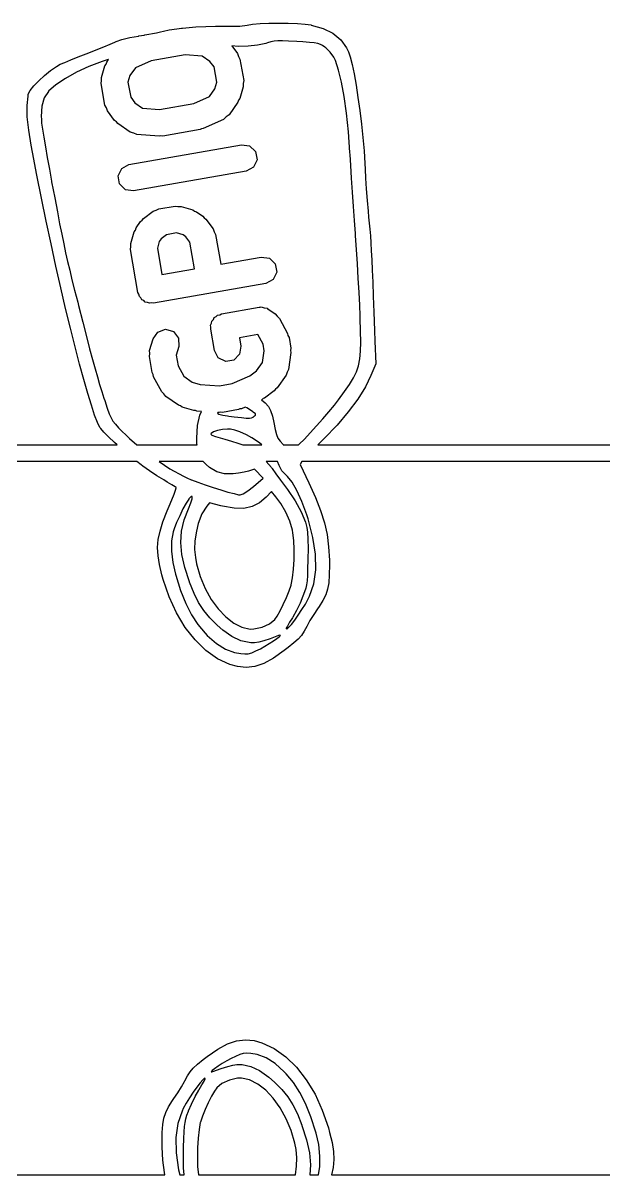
# Model space of a CAD drawing. Extents: x 106.7 to 191.3, y -141.1 to -57.8.
# Drawn here: x 151.3 to 155.43, y -65.95 to -57.75 of the extents above; entities that cross this region are included whole.
import ezdxf

# ---------------------------------------------------------------- set-up
doc = ezdxf.new("R2010")
doc.units = 0
doc.layers.add('BLACK', color=7, linetype='CONTINUOUS')

msp = doc.modelspace()

# ---------------------------------------------------------------- linework, layer by layer
at = {"layer": 'BLACK', "linetype": 'CONTINUOUS'}
for p, q in [((152.984, -57.7538), (153.047, -57.7511)), ((153.047, -57.7511), (153.115, -57.7501)), ((153.115, -57.7501), (153.143, -57.7504)), ((153.143, -57.7504), (153.184, -57.7509)), ((153.184, -57.7509), (153.249, -57.7535)), ((152.159, -57.8358), (152.162, -57.8337)), ((152.162, -57.8337), (152.247, -57.8188)), ((152.247, -57.8188), (152.274, -57.813)), ((152.274, -57.813), (152.295, -57.8076)), ((152.295, -57.8076), (152.336, -57.7991)), ((152.336, -57.7991), (152.391, -57.7911)), ((152.391, -57.7911), (152.425, -57.7874)), ((152.425, -57.7874), (152.429, -57.7867)), ((152.429, -57.7867), (152.43, -57.7869)), ((152.43, -57.7869), (152.456, -57.784)), ((152.456, -57.784), (152.527, -57.7781)), ((152.527, -57.7781), (152.598, -57.7738)), ((152.598, -57.7738), (152.666, -57.7714)), ((152.666, -57.7714), (152.725, -57.7712)), ((152.725, -57.7712), (152.76, -57.7727)), ((152.76, -57.7727), (152.839, -57.7726)), ((152.839, -57.7726), (152.892, -57.7644)), ((152.892, -57.7644), (152.93, -57.7582)), ((152.93, -57.7582), (152.984, -57.7538)), ((153.249, -57.7535), (153.305, -57.7578)), ((153.305, -57.7578), (153.347, -57.7639)), ((153.347, -57.7639), (153.348, -57.7641)), ((153.348, -57.7641), (153.433, -57.7887)), ((153.433, -57.7887), (153.503, -57.8234)), ((153.503, -57.8234), (153.558, -57.8694)), ((151.87, -57.9198), (151.916, -57.9012)), ((151.916, -57.9012), (151.95, -57.8867)), ((151.95, -57.8867), (151.959, -57.8827)), ((151.959, -57.8827), (152, -57.8678)), ((152, -57.8678), (152.055, -57.8539)), ((152.055, -57.8539), (152.117, -57.8425)), ((152.117, -57.8425), (152.12, -57.8421)), ((152.12, -57.8421), (152.159, -57.8358)), ((152.828, -57.9164), (152.783, -57.9131)), ((152.783, -57.9131), (152.823, -57.9673)), ((152.899, -57.9153), (152.828, -57.9164)), ((152.966, -57.908), (152.899, -57.9153)), ((153.024, -57.8947), (152.966, -57.908)), ((153.037, -57.8908), (153.024, -57.8947)), ((153.061, -57.884), (153.037, -57.8908)), ((153.084, -57.8797), (153.061, -57.884)), ((153.11, -57.8777), (153.084, -57.8797)), ((153.143, -57.8776), (153.11, -57.8777)), ((153.187, -57.8794), (153.143, -57.8776)), ((153.246, -57.8827), (153.187, -57.8794)), ((153.288, -57.8851), (153.246, -57.8827)), ((153.336, -57.8884), (153.288, -57.8851)), ((153.37, -57.8919), (153.336, -57.8884)), ((153.395, -57.8962), (153.37, -57.8919)), ((153.413, -57.902), (153.395, -57.8962)), ((153.428, -57.91), (153.413, -57.902)), ((153.445, -57.921), (153.428, -57.91)), ((153.558, -57.8694), (153.6, -57.9275)), ((151.636, -58.0114), (151.689, -57.9901)), ((151.689, -57.9901), (151.744, -57.9685)), ((151.744, -57.9685), (151.763, -57.9613)), ((151.763, -57.9613), (151.817, -57.9405)), ((151.817, -57.9405), (151.87, -57.9198)), ((152.451, -57.9763), (152.207, -58.0193)), ((152.572, -57.9849), (152.451, -57.9763)), ((152.627, -58.0237), (152.572, -57.9849)), ((152.823, -57.9673), (152.83, -57.9881)), ((152.83, -57.9881), (152.84, -58.0075)), ((153.452, -57.9266), (153.445, -57.921)), ((153.484, -57.9585), (153.452, -57.9266)), ((153.509, -57.9942), (153.484, -57.9585)), ((153.52, -58.0177), (153.509, -57.9942)), ((153.6, -57.9275), (153.613, -57.9549)), ((153.613, -57.9549), (153.626, -57.9916)), ((153.626, -57.9916), (153.64, -58.0451)), ((151.491, -58.088), (151.533, -58.0591)), ((151.533, -58.0591), (151.56, -58.0441)), ((151.56, -58.0441), (151.592, -58.0301)), ((151.592, -58.0301), (151.636, -58.0114)), ((151.765, -58.0591), (151.677, -58.0998)), ((151.858, -58.024), (151.765, -58.0591)), ((151.854, -58.138), (151.879, -58.0551)), ((151.901, -58.0108), (151.858, -58.024)), ((151.879, -58.0551), (151.888, -58.0424)), ((151.888, -58.0424), (151.892, -58.0276)), ((151.892, -58.0276), (151.905, -58.0098)), ((151.905, -58.0098), (151.901, -58.0108)), ((152.096, -58.0688), (152.057, -58.1242)), ((152.207, -58.0193), (152.096, -58.0688)), ((152.656, -58.0627), (152.627, -58.0237)), ((152.675, -58.1709), (152.656, -58.0627)), ((152.84, -58.0075), (152.867, -58.16)), ((153.543, -58.0853), (153.52, -58.0177)), ((153.64, -58.0451), (153.654, -58.1127)), ((151.372, -58.1981), (151.407, -58.1608)), ((151.407, -58.1608), (151.448, -58.123)), ((151.448, -58.123), (151.491, -58.088)), ((151.597, -58.144), (151.529, -58.1899)), ((151.677, -58.0998), (151.597, -58.144)), ((151.852, -58.1817), (151.855, -58.16)), ((151.855, -58.16), (151.854, -58.138)), ((152.057, -58.1242), (152.043, -58.1708)), ((152.867, -58.16), (152.864, -58.1817)), ((153.564, -58.1708), (153.543, -58.0853)), ((153.654, -58.1127), (153.668, -58.1916)), ((151.333, -58.2578), (151.346, -58.2316)), ((151.346, -58.2316), (151.372, -58.1981)), ((151.476, -58.2368), (151.446, -58.2824)), ((151.477, -58.2354), (151.476, -58.2368)), ((151.529, -58.1899), (151.477, -58.2354)), ((151.879, -58.3342), (151.852, -58.1817)), ((152.043, -58.1708), (152.063, -58.279)), ((152.623, -58.2729), (152.662, -58.2175)), ((152.662, -58.2175), (152.675, -58.1709)), ((152.864, -58.2037), (152.84, -58.2866)), ((152.864, -58.1817), (152.864, -58.2037)), ((153.583, -58.2734), (153.564, -58.1708)), ((153.668, -58.1916), (153.681, -58.2792)), ((151.324, -58.3368), (151.331, -58.2717)), ((151.331, -58.2717), (151.333, -58.2578)), ((151.446, -58.2824), (151.429, -58.3423)), ((152.063, -58.279), (152.091, -58.318)), ((152.091, -58.318), (152.147, -58.3568)), ((152.268, -58.3653), (152.512, -58.3224)), ((152.512, -58.3224), (152.623, -58.2729)), ((152.826, -58.3141), (152.764, -58.4038)), ((152.831, -58.2993), (152.826, -58.3141)), ((152.84, -58.2866), (152.831, -58.2993)), ((153.6, -58.3919), (153.583, -58.2734)), ((153.681, -58.2792), (153.694, -58.3726)), ((151.326, -58.4177), (151.324, -58.3368)), ((151.429, -58.3423), (151.425, -58.4167)), ((151.889, -58.3536), (151.879, -58.3342)), ((151.896, -58.3744), (151.889, -58.3536)), ((151.948, -58.4439), (151.896, -58.3744)), ((152.147, -58.3568), (152.268, -58.3653)), ((152.764, -58.4038), (152.743, -58.4191)), ((153.613, -58.5255), (153.6, -58.3919)), ((153.694, -58.3726), (153.706, -58.4692)), ((151.336, -58.5129), (151.326, -58.4177)), ((151.425, -58.4167), (151.426, -58.4355)), ((151.426, -58.4355), (151.428, -58.4622)), ((151.428, -58.4622), (151.435, -58.5054)), ((151.96, -58.4529), (151.948, -58.4439)), ((151.97, -58.4652), (151.96, -58.4529)), ((152.059, -58.528), (151.97, -58.4652)), ((152.724, -58.4361), (152.579, -58.5011)), ((152.743, -58.4191), (152.724, -58.4361)), ((153.706, -58.4692), (153.716, -58.5662)), ((151.353, -58.6207), (151.336, -58.5129)), ((151.435, -58.5054), (151.444, -58.5625)), ((151.444, -58.5625), (151.455, -58.6308)), ((152.084, -58.5354), (152.059, -58.528)), ((152.107, -58.545), (152.084, -58.5354)), ((152.266, -58.5562), (152.107, -58.545)), ((152.278, -58.5533), (152.266, -58.5562)), ((152.29, -58.555), (152.278, -58.5533)), ((152.556, -58.5079), (152.29, -58.555)), ((152.567, -58.5024), (152.556, -58.5079)), ((152.579, -58.5011), (152.567, -58.5024)), ((153.624, -58.673), (153.613, -58.5255)), ((153.716, -58.5662), (153.724, -58.661)), ((151.362, -58.6701), (151.353, -58.6207)), ((151.455, -58.6308), (151.468, -58.7076)), ((152.05, -58.7575), (152.851, -58.6163)), ((152.851, -58.6163), (152.909, -58.6245)), ((152.909, -58.6245), (152.951, -58.6654)), ((151.394, -58.8335), (151.362, -58.6701)), ((151.468, -58.7076), (151.483, -58.7902)), ((152.962, -58.7234), (152.936, -58.7763)), ((152.951, -58.6654), (152.962, -58.7234)), ((153.625, -58.6868), (153.624, -58.673)), ((153.63, -58.764), (153.625, -58.6868)), ((153.724, -58.661), (153.73, -58.7508)), ((151.483, -58.7902), (151.499, -58.876)), ((151.972, -58.838), (151.998, -58.7851)), ((151.998, -58.7851), (152.05, -58.7575)), ((152.884, -58.8039), (152.083, -58.9451)), ((152.936, -58.7763), (152.884, -58.8039)), ((153.635, -58.8546), (153.63, -58.764)), ((153.73, -58.7508), (153.732, -58.7903)), ((153.732, -58.7903), (153.735, -58.855)), ((151.426, -58.9977), (151.394, -58.8335)), ((151.499, -58.876), (151.499, -58.88)), ((151.499, -58.88), (151.521, -58.9951)), ((151.983, -58.896), (151.972, -58.838)), ((152.025, -58.9369), (151.983, -58.896)), ((153.642, -58.9535), (153.635, -58.8546)), ((153.735, -58.855), (153.74, -58.9317)), ((152.083, -58.9451), (152.025, -58.9369)), ((153.649, -59.0556), (153.642, -58.9535)), ((153.74, -58.9317), (153.746, -59.0128)), ((151.46, -59.1613), (151.426, -58.9977)), ((151.521, -58.9951), (151.54, -59.094)), ((152.263, -59.0736), (152.378, -59.0535)), ((152.378, -59.0535), (152.399, -59.0565)), ((152.399, -59.0565), (152.421, -59.056)), ((152.421, -59.056), (152.504, -59.0807)), ((153.656, -59.156), (153.649, -59.0556)), ((153.746, -59.0128), (153.753, -59.091)), ((151.54, -59.094), (151.556, -59.1795)), ((152.144, -59.1551), (152.153, -59.1425)), ((152.153, -59.1425), (152.223, -59.0909)), ((152.223, -59.0909), (152.244, -59.0839)), ((152.244, -59.0839), (152.263, -59.0736)), ((152.504, -59.0807), (152.517, -59.0894)), ((152.517, -59.0894), (152.532, -59.0939)), ((152.532, -59.0939), (152.576, -59.1253)), ((152.576, -59.1253), (152.586, -59.1377)), ((152.586, -59.1377), (152.598, -59.1466)), ((152.598, -59.1466), (152.65, -59.2161)), ((153.753, -59.091), (153.757, -59.1322)), ((153.757, -59.1322), (153.761, -59.1751)), ((151.495, -59.3229), (151.46, -59.1613)), ((151.556, -59.1795), (151.571, -59.2547)), ((152.087, -59.2367), (152.096, -59.224)), ((152.096, -59.224), (152.101, -59.2092)), ((152.101, -59.2092), (152.132, -59.1644)), ((152.132, -59.1644), (152.144, -59.1551)), ((152.65, -59.2161), (152.657, -59.2369)), ((153.663, -59.2494), (153.656, -59.156)), ((153.761, -59.1751), (153.765, -59.2187)), ((153.765, -59.2187), (153.769, -59.2648)), ((151.571, -59.2547), (151.585, -59.3225)), ((152.063, -59.3196), (152.087, -59.2367)), ((152.266, -59.3058), (152.252, -59.3524)), ((152.279, -59.2863), (152.266, -59.3058)), ((152.318, -59.2573), (152.279, -59.2863)), ((152.388, -59.245), (152.318, -59.2573)), ((152.435, -59.2588), (152.388, -59.245)), ((152.455, -59.2725), (152.435, -59.2588)), ((152.483, -59.3115), (152.455, -59.2725)), ((152.657, -59.2369), (152.667, -59.2563)), ((152.667, -59.2563), (152.704, -59.4675)), ((153.664, -59.2658), (153.663, -59.2494)), ((153.67, -59.3617), (153.664, -59.2658)), ((153.769, -59.2648), (153.772, -59.3153)), ((151.529, -59.4814), (151.495, -59.3229)), ((151.585, -59.3225), (151.599, -59.3858)), ((151.599, -59.3858), (151.613, -59.4476)), ((152.06, -59.3633), (152.063, -59.3416)), ((152.114, -59.6683), (152.06, -59.3633)), ((152.063, -59.3416), (152.063, -59.3196)), ((152.252, -59.3524), (152.285, -59.5414)), ((152.517, -59.5005), (152.483, -59.3115)), ((153.677, -59.4641), (153.67, -59.3617)), ((153.772, -59.3153), (153.775, -59.3718)), ((153.775, -59.3718), (153.779, -59.4362)), ((151.613, -59.4476), (151.628, -59.5108)), ((152.704, -59.4675), (152.992, -59.4168)), ((152.992, -59.4168), (153.05, -59.425)), ((153.05, -59.425), (153.092, -59.4659)), ((153.092, -59.4659), (153.103, -59.5238)), ((153.683, -59.568), (153.677, -59.4641)), ((153.779, -59.4362), (153.782, -59.5103)), ((151.564, -59.6352), (151.529, -59.4814)), ((151.628, -59.5108), (151.644, -59.5784)), ((152.285, -59.5414), (152.517, -59.5005)), ((153.103, -59.5238), (153.077, -59.5768)), ((153.782, -59.5103), (153.786, -59.5958)), ((151.599, -59.7832), (151.564, -59.6352)), ((151.644, -59.5784), (151.663, -59.6533)), ((153.025, -59.6044), (152.224, -59.7455)), ((153.077, -59.5768), (153.025, -59.6044)), ((153.689, -59.668), (153.683, -59.568)), ((153.786, -59.5958), (153.79, -59.6945)), ((151.663, -59.6533), (151.685, -59.7385)), ((152.121, -59.6816), (152.114, -59.6683)), ((152.124, -59.6964), (152.121, -59.6816)), ((152.135, -59.7069), (152.124, -59.6964)), ((152.142, -59.7202), (152.135, -59.7069)), ((152.155, -59.7269), (152.142, -59.7202)), ((153.693, -59.7589), (153.689, -59.668)), ((153.79, -59.6945), (153.794, -59.8082)), ((151.633, -59.9239), (151.599, -59.7832)), ((151.685, -59.7385), (151.69, -59.7606)), ((151.69, -59.7606), (151.721, -59.8797)), ((152.166, -59.7373), (152.155, -59.7269)), ((152.181, -59.7394), (152.166, -59.7373)), ((152.195, -59.7461), (152.181, -59.7394)), ((152.209, -59.7434), (152.195, -59.7461)), ((152.224, -59.7455), (152.209, -59.7434)), ((152.709, -59.8203), (152.976, -59.7733)), ((152.976, -59.7733), (152.984, -59.7743)), ((152.984, -59.7743), (152.991, -59.7718)), ((152.991, -59.7718), (153.012, -59.7784)), ((153.012, -59.7784), (153.034, -59.7815)), ((153.034, -59.7815), (153.04, -59.7868)), ((153.04, -59.7868), (153.047, -59.7891)), ((153.047, -59.7891), (153.092, -59.8205)), ((153.697, -59.8356), (153.693, -59.7589)), ((151.721, -59.8797), (151.747, -59.9821)), ((152.638, -59.8873), (152.64, -59.8724)), ((152.64, -59.8724), (152.651, -59.8615)), ((152.651, -59.8615), (152.657, -59.848)), ((152.657, -59.848), (152.671, -59.8409)), ((152.671, -59.8409), (152.681, -59.83)), ((152.681, -59.83), (152.696, -59.8274)), ((152.696, -59.8274), (152.709, -59.8203)), ((153.092, -59.8205), (153.105, -59.838)), ((153.105, -59.838), (153.121, -59.8531)), ((153.121, -59.8531), (153.179, -59.9608)), ((153.697, -59.8519), (153.697, -59.8356)), ((153.7, -59.9455), (153.697, -59.8519)), ((153.794, -59.8082), (153.799, -59.9387)), ((151.666, -60.0561), (151.633, -59.9239)), ((152.222, -59.999), (152.255, -59.9505)), ((152.255, -59.9505), (152.311, -59.931)), ((152.311, -59.931), (152.367, -59.9477)), ((152.367, -59.9477), (152.403, -59.9945)), ((152.631, -59.9009), (152.638, -59.8873)), ((152.634, -59.9157), (152.631, -59.9009)), ((152.632, -59.9307), (152.634, -59.9157)), ((152.659, -60.0831), (152.632, -59.9307)), ((153.179, -59.9608), (153.182, -59.9759)), ((153.702, -60.0231), (153.7, -59.9455)), ((153.799, -59.9387), (153.801, -60.0163)), ((151.747, -59.9821), (151.77, -60.0701)), ((152.197, -60.082), (152.222, -59.999)), ((152.403, -59.9945), (152.405, -60.0533)), ((152.967, -59.9683), (152.836, -59.9914)), ((152.836, -59.9914), (152.846, -60.0501)), ((153.005, -60.0379), (152.967, -59.9683)), ((153.013, -60.0837), (153.005, -60.0379)), ((153.182, -59.9759), (153.19, -59.9896)), ((153.19, -59.9896), (153.203, -60.0658)), ((153.7, -60.0878), (153.702, -60.0231)), ((153.801, -60.0163), (153.807, -60.1775)), ((151.697, -60.1783), (151.666, -60.0561)), ((151.77, -60.0701), (151.791, -60.1459)), ((152.195, -60.1257), (152.198, -60.1039)), ((152.215, -60.24), (152.195, -60.1257)), ((152.198, -60.1039), (152.197, -60.082)), ((152.405, -60.0533), (152.386, -60.1147)), ((152.386, -60.1147), (152.4, -60.1917)), ((152.686, -60.1351), (152.659, -60.0831)), ((152.838, -60.1084), (152.797, -60.1507)), ((152.846, -60.0501), (152.838, -60.1084)), ((153, -60.1672), (153.013, -60.0837)), ((153.203, -60.0963), (153.185, -60.2174)), ((153.203, -60.0658), (153.201, -60.0811)), ((153.201, -60.0811), (153.203, -60.0963)), ((153.694, -60.1425), (153.7, -60.0878)), ((151.728, -60.2894), (151.697, -60.1783)), ((151.791, -60.1459), (151.809, -60.2119)), ((151.809, -60.2119), (151.825, -60.2703)), ((152.4, -60.1917), (152.44, -60.266)), ((152.739, -60.1609), (152.686, -60.1351)), ((152.797, -60.1507), (152.739, -60.1609)), ((152.959, -60.2258), (153, -60.1672)), ((153.67, -60.2345), (153.685, -60.1904)), ((153.685, -60.1904), (153.694, -60.1425)), ((153.807, -60.1775), (153.773, -60.2605)), ((151.756, -60.3879), (151.728, -60.2894)), ((151.825, -60.2703), (151.841, -60.3233)), ((152.222, -60.2537), (152.215, -60.24)), ((152.225, -60.2688), (152.222, -60.2537)), ((152.283, -60.3765), (152.225, -60.2688)), ((152.44, -60.266), (152.499, -60.307)), ((152.785, -60.3179), (152.911, -60.2619)), ((152.911, -60.2619), (152.959, -60.2258)), ((153.169, -60.258), (153.106, -60.3477)), ((153.176, -60.237), (153.169, -60.258)), ((153.185, -60.2174), (153.176, -60.237)), ((153.621, -60.3233), (153.649, -60.2777)), ((153.649, -60.2777), (153.67, -60.2345)), ((153.773, -60.2605), (153.734, -60.3407)), ((151.841, -60.3233), (151.856, -60.3733)), ((151.856, -60.3733), (151.871, -60.4225)), ((152.299, -60.3916), (152.283, -60.3765)), ((152.499, -60.307), (152.557, -60.3243)), ((152.557, -60.3243), (152.694, -60.334)), ((152.694, -60.334), (152.785, -60.3179)), ((153.085, -60.3696), (153.016, -60.4211)), ((153.094, -60.357), (153.085, -60.3696)), ((153.106, -60.3477), (153.094, -60.357)), ((153.542, -60.4332), (153.586, -60.3741)), ((153.586, -60.3741), (153.621, -60.3233)), ((153.734, -60.3407), (153.68, -60.428)), ((151.782, -60.4725), (151.756, -60.3879)), ((151.871, -60.4225), (151.877, -60.4389)), ((151.877, -60.4389), (151.895, -60.4927)), ((152.312, -60.4091), (152.299, -60.3916)), ((152.402, -60.4719), (152.312, -60.4091)), ((152.998, -60.4316), (152.994, -60.4331)), ((152.994, -60.4331), (153.021, -60.4552)), ((153.006, -60.4245), (152.998, -60.4316)), ((153.016, -60.4211), (153.006, -60.4245)), ((153.021, -60.4552), (153.043, -60.4808)), ((153.513, -60.4711), (153.542, -60.4332)), ((153.68, -60.428), (153.612, -60.5198)), ((151.805, -60.5418), (151.782, -60.4725)), ((151.826, -60.5946), (151.805, -60.5418)), ((151.895, -60.4927), (151.909, -60.5322)), ((151.909, -60.5322), (151.922, -60.5616)), ((152.417, -60.4764), (152.402, -60.4719)), ((152.429, -60.4852), (152.417, -60.4764)), ((152.512, -60.5099), (152.429, -60.4852)), ((152.523, -60.5096), (152.512, -60.5099)), ((152.533, -60.5136), (152.523, -60.5096)), ((152.567, -60.516), (152.533, -60.5136)), ((152.555, -60.5431), (152.567, -60.516)), ((152.682, -60.5241), (152.681, -60.5287)), ((152.681, -60.5287), (152.691, -60.5348)), ((152.692, -60.5248), (152.682, -60.5241)), ((152.691, -60.5348), (152.718, -60.5418)), ((152.704, -60.522), (152.692, -60.5248)), ((152.715, -60.5236), (152.704, -60.522)), ((152.83, -60.5034), (152.715, -60.5236)), ((152.718, -60.5418), (152.751, -60.5475)), ((152.84, -60.4979), (152.83, -60.5034)), ((152.852, -60.4966), (152.84, -60.4979)), ((152.877, -60.4854), (152.852, -60.4966)), ((152.889, -60.4909), (152.877, -60.4854)), ((152.929, -60.5175), (152.889, -60.4909)), ((152.935, -60.5212), (152.929, -60.5175)), ((152.95, -60.5334), (152.935, -60.5212)), ((152.95, -60.542), (152.95, -60.5334)), ((153.043, -60.4808), (153.059, -60.5106)), ((153.059, -60.5106), (153.071, -60.5499)), ((153.431, -60.569), (153.474, -60.5186)), ((153.474, -60.5186), (153.513, -60.4711)), ((153.612, -60.5198), (153.532, -60.6141)), ((151.843, -60.6296), (151.826, -60.5946)), ((151.922, -60.5616), (151.936, -60.5851)), ((151.936, -60.5851), (151.953, -60.607)), ((151.953, -60.607), (151.975, -60.6317)), ((152.534, -60.7064), (152.539, -60.617)), ((152.539, -60.617), (152.555, -60.5431)), ((152.751, -60.5475), (152.761, -60.5491)), ((152.761, -60.5491), (152.8, -60.5544)), ((152.8, -60.5544), (152.851, -60.5603)), ((152.851, -60.5603), (152.885, -60.5635)), ((152.885, -60.5635), (152.908, -60.5639)), ((152.908, -60.5639), (152.923, -60.5616)), ((152.923, -60.5616), (152.934, -60.5564)), ((152.934, -60.5564), (152.938, -60.5532)), ((152.938, -60.5532), (152.95, -60.542)), ((153.071, -60.5499), (153.081, -60.5957)), ((153.081, -60.5957), (153.091, -60.6452)), ((153.341, -60.6685), (153.386, -60.6198)), ((153.386, -60.6198), (153.431, -60.569)), ((153.532, -60.6141), (153.441, -60.7083)), ((151.849, -60.6377), (151.843, -60.6296)), ((151.871, -60.6635), (151.849, -60.6377)), ((151.905, -60.6974), (151.871, -60.6635)), ((151.947, -60.7369), (151.905, -60.6974)), ((151.975, -60.6317), (151.976, -60.6328)), ((151.976, -60.6328), (152.054, -60.7098)), ((152.635, -60.6727), (152.632, -60.6787)), ((152.632, -60.6787), (152.641, -60.6847)), ((152.652, -60.6615), (152.635, -60.6727)), ((152.641, -60.6847), (152.665, -60.694)), ((152.681, -60.6515), (152.652, -60.6615)), ((152.665, -60.694), (152.667, -60.6945)), ((152.667, -60.6945), (152.7, -60.7052)), ((152.716, -60.6443), (152.681, -60.6515)), ((152.7, -60.7052), (152.733, -60.7143)), ((152.751, -60.6415), (152.716, -60.6443)), ((152.773, -60.6425), (152.751, -60.6415)), ((152.804, -60.6485), (152.773, -60.6425)), ((152.84, -60.6612), (152.804, -60.6485)), ((152.886, -60.6826), (152.84, -60.6612)), ((152.924, -60.7035), (152.886, -60.6826)), ((152.979, -60.7403), (152.924, -60.7035)), ((153.091, -60.6452), (153.1, -60.6805)), ((153.1, -60.6805), (153.111, -60.7065)), ((153.3, -60.7124), (153.341, -60.6685)), ((150.855, -60.7536), (151.966, -60.7536)), ((151.966, -60.7536), (151.947, -60.7369)), ((152.054, -60.7098), (152.105, -60.7536)), ((152.105, -60.7536), (152.535, -60.7536)), ((152.534, -60.7459), (152.534, -60.7064)), ((152.535, -60.7536), (152.534, -60.7459)), ((152.733, -60.7143), (152.78, -60.7276)), ((152.78, -60.7276), (152.825, -60.7415)), ((152.825, -60.7415), (152.86, -60.7536)), ((152.86, -60.7536), (152.995, -60.7536)), ((152.995, -60.7536), (152.979, -60.7403)), ((153.111, -60.7065), (153.126, -60.7283)), ((153.126, -60.7283), (153.147, -60.7509)), ((153.147, -60.7509), (153.149, -60.7536)), ((153.149, -60.7536), (153.258, -60.7536)), ((153.258, -60.7536), (153.263, -60.7489)), ((153.263, -60.7489), (153.3, -60.7124)), ((153.438, -60.7116), (153.395, -60.7536)), ((153.395, -60.7536), (174.527, -60.7536)), ((153.441, -60.7083), (153.438, -60.7116)), ((152.107, -60.8736), (150.742, -60.8736)), ((152.136, -60.8964), (152.107, -60.8736)), ((152.149, -60.9053), (152.136, -60.8964)), ((152.197, -60.9388), (152.149, -60.9053)), ((152.249, -60.9737), (152.197, -60.9388)), ((152.264, -60.8736), (152.342, -60.9246)), ((152.578, -60.8736), (152.264, -60.8736)), ((152.342, -60.9246), (152.438, -60.9777)), ((152.599, -60.8946), (152.578, -60.8736)), ((152.624, -60.9151), (152.599, -60.8946)), ((152.676, -60.9455), (152.624, -60.9151)), ((152.73, -60.9602), (152.676, -60.9455)), ((152.871, -60.9494), (152.83, -60.9568)), ((152.902, -60.941), (152.871, -60.9494)), ((152.943, -60.9265), (152.902, -60.941)), ((153.005, -60.9909), (152.943, -60.9265)), ((153.028, -60.8736), (153.064, -60.9163)), ((153.107, -60.8736), (153.028, -60.8736)), ((153.064, -60.9163), (153.067, -60.9191)), ((153.067, -60.9191), (153.069, -60.9223)), ((153.069, -60.9223), (153.096, -60.9604)), ((153.12, -60.9011), (153.107, -60.8736)), ((153.12, -60.9019), (153.12, -60.9011)), ((153.138, -60.9396), (153.12, -60.9019)), ((153.171, -60.9735), (153.138, -60.9396)), ((153.282, -60.8736), (153.268, -60.8933)), ((153.268, -60.8933), (153.33, -61.0239)), ((174.467, -60.8736), (153.282, -60.8736)), ((152.298, -61.0038), (152.249, -60.9737)), ((152.323, -61.0192), (152.298, -61.0038)), ((152.355, -61.0383), (152.323, -61.0192)), ((152.438, -60.9777), (152.462, -60.9892)), ((152.462, -60.9892), (152.492, -61.0022)), ((152.492, -61.0022), (152.495, -61.0034)), ((152.495, -61.0034), (152.54, -61.0203)), ((152.54, -61.0203), (152.593, -61.0387)), ((152.793, -60.961), (152.73, -60.9602)), ((152.83, -60.9568), (152.793, -60.961)), ((152.936, -61.0507), (153.005, -60.9909)), ((153.096, -60.9604), (153.13, -61.0064)), ((153.13, -61.0064), (153.164, -61.0525)), ((153.179, -60.9806), (153.171, -60.9735)), ((153.212, -61.021), (153.179, -60.9806)), ((153.246, -61.0802), (153.212, -61.021)), ((153.33, -61.0239), (153.378, -61.1281)), ((152.378, -61.0519), (152.355, -61.0383)), ((152.355, -61.1453), (152.371, -61.1056)), ((152.371, -61.1056), (152.382, -61.0761)), ((152.387, -61.0578), (152.378, -61.0519)), ((152.382, -61.0761), (152.387, -61.0598)), ((152.387, -61.0598), (152.387, -61.0578)), ((152.593, -61.0387), (152.649, -61.0572)), ((152.649, -61.0572), (152.704, -61.0747)), ((152.704, -61.0747), (152.755, -61.0899)), ((152.755, -61.0899), (152.798, -61.1017)), ((152.798, -61.1017), (152.83, -61.1089)), ((152.83, -61.1089), (152.843, -61.1104)), ((152.843, -61.1104), (152.864, -61.1033)), ((152.864, -61.1033), (152.896, -61.0825)), ((152.896, -61.0825), (152.936, -61.0507)), ((153.064, -61.086), (153.026, -61.1272)), ((153.097, -61.1232), (153.064, -61.086)), ((153.164, -61.0525), (153.178, -61.071)), ((153.178, -61.071), (153.234, -61.1516)), ((153.281, -61.1578), (153.246, -61.0802)), ((152.322, -61.2248), (152.336, -61.1919)), ((152.336, -61.1919), (152.355, -61.1453)), ((152.457, -61.1688), (152.434, -61.2103)), ((152.476, -61.1399), (152.457, -61.1688)), ((152.473, -61.2108), (152.49, -61.1678)), ((152.477, -61.1381), (152.476, -61.1399)), ((152.492, -61.1219), (152.477, -61.1381)), ((152.49, -61.1678), (152.499, -61.1379)), ((152.5, -61.1222), (152.492, -61.1219)), ((152.499, -61.1379), (152.5, -61.1222)), ((152.604, -61.1899), (152.569, -61.2447)), ((152.623, -61.1667), (152.604, -61.1899)), ((152.705, -61.1874), (152.623, -61.1667)), ((152.716, -61.1899), (152.705, -61.1874)), ((152.798, -61.2047), (152.716, -61.1899)), ((152.927, -61.1942), (152.867, -61.2063)), ((152.979, -61.1679), (152.927, -61.1942)), ((153.026, -61.1272), (152.979, -61.1679)), ((153.132, -61.1723), (153.097, -61.1232)), ((153.166, -61.2333), (153.132, -61.1723)), ((153.234, -61.1516), (153.277, -61.2308)), ((153.316, -61.2532), (153.281, -61.1578)), ((153.378, -61.1281), (153.415, -61.2215)), ((152.292, -61.3029), (152.322, -61.2248)), ((152.411, -61.2584), (152.389, -61.3073)), ((152.434, -61.2103), (152.411, -61.2584)), ((152.444, -61.2882), (152.473, -61.2108)), ((152.569, -61.2447), (152.543, -61.3132)), ((152.867, -61.2063), (152.798, -61.2047)), ((153.195, -61.2986), (153.166, -61.2333)), ((153.277, -61.2308), (153.307, -61.3051)), ((153.325, -61.2814), (153.316, -61.2532)), ((153.415, -61.2215), (153.442, -61.3084)), ((152.271, -61.3697), (152.292, -61.3029)), ((152.372, -61.3512), (152.364, -61.3742)), ((152.389, -61.3073), (152.372, -61.3512)), ((152.425, -61.3688), (152.444, -61.2882)), ((152.543, -61.3132), (152.53, -61.3676)), ((153.215, -61.3607), (153.195, -61.2986)), ((153.218, -61.3799), (153.215, -61.3607)), ((153.307, -61.3051), (153.317, -61.3424)), ((153.317, -61.3424), (153.321, -61.3762)), ((153.36, -61.4127), (153.325, -61.2814)), ((153.442, -61.3084), (153.461, -61.3934)), ((152.254, -61.4859), (152.259, -61.4293)), ((152.259, -61.4293), (152.271, -61.3697)), ((152.354, -61.4371), (152.353, -61.5116)), ((152.364, -61.3742), (152.354, -61.4371)), ((152.42, -61.4497), (152.425, -61.3688)), ((152.519, -61.4381), (152.517, -61.4987)), ((152.53, -61.3676), (152.519, -61.4381)), ((153.224, -61.4343), (153.218, -61.3799)), ((153.227, -61.4994), (153.224, -61.4343)), ((153.321, -61.3762), (153.324, -61.4268)), ((153.324, -61.4268), (153.325, -61.4915)), ((153.378, -61.5334), (153.36, -61.4127)), ((153.461, -61.3934), (153.472, -61.4809)), ((152.257, -61.5436), (152.254, -61.4859)), ((152.353, -61.5116), (152.363, -61.5925)), ((152.427, -61.5346), (152.42, -61.4497)), ((152.517, -61.4987), (152.523, -61.5574)), ((153.226, -61.5695), (153.227, -61.4994)), ((153.325, -61.4915), (153.324, -61.5675)), ((153.472, -61.4809), (153.477, -61.5756)), ((152.268, -61.6067), (152.257, -61.5436)), ((152.284, -61.6792), (152.268, -61.6067)), ((152.363, -61.5925), (152.381, -61.6747)), ((152.448, -61.6268), (152.427, -61.5346)), ((152.523, -61.5574), (152.531, -61.6019)), ((152.531, -61.6019), (152.557, -61.6925)), ((153.222, -61.6385), (153.226, -61.5695)), ((153.324, -61.5731), (153.322, -61.6368)), ((153.324, -61.5675), (153.324, -61.5731)), ((153.38, -61.6434), (153.378, -61.5334)), ((153.477, -61.5756), (153.477, -61.6087)), ((152.294, -61.7129), (152.284, -61.6792)), ((152.381, -61.6747), (152.383, -61.6819)), ((152.383, -61.6819), (152.418, -61.7916)), ((152.482, -61.7298), (152.448, -61.6268)), ((153.215, -61.7007), (153.222, -61.6385)), ((153.321, -61.6849), (153.318, -61.7215)), ((153.322, -61.6368), (153.321, -61.6849)), ((153.366, -61.7428), (153.38, -61.6434)), ((153.476, -61.6797), (153.473, -61.7359)), ((153.477, -61.6087), (153.476, -61.6797)), ((152.336, -61.8373), (152.294, -61.7129)), ((152.482, -61.7319), (152.482, -61.7298)), ((152.514, -61.8115), (152.482, -61.7319)), ((152.557, -61.6925), (152.593, -61.7774)), ((153.19, -61.7942), (153.204, -61.7528)), ((153.204, -61.7528), (153.205, -61.7503)), ((153.205, -61.7503), (153.215, -61.7007)), ((153.314, -61.7504), (153.309, -61.7757)), ((153.318, -61.7215), (153.314, -61.7504)), ((153.336, -61.8316), (153.366, -61.7428)), ((153.473, -61.7359), (153.465, -61.782)), ((152.388, -61.9515), (152.336, -61.8373)), ((152.418, -61.7916), (152.455, -61.8848)), ((152.546, -61.8768), (152.514, -61.8115)), ((152.593, -61.7774), (152.636, -61.8548)), ((153.149, -61.8912), (153.171, -61.842)), ((153.171, -61.842), (153.19, -61.7942)), ((153.289, -61.8322), (153.268, -61.8814)), ((153.3, -61.8013), (153.289, -61.8313)), ((153.289, -61.8313), (153.289, -61.8322)), ((153.309, -61.7757), (153.3, -61.8013)), ((153.306, -61.8875), (153.326, -61.8509)), ((153.326, -61.8509), (153.336, -61.8316)), ((153.451, -61.8226), (153.431, -61.8625)), ((153.465, -61.782), (153.451, -61.8226)), ((152.455, -61.8848), (152.496, -61.9646)), ((152.582, -61.9329), (152.546, -61.8768)), ((152.625, -61.9848), (152.582, -61.9329)), ((152.636, -61.8548), (152.686, -61.9229)), ((152.686, -61.9229), (152.739, -61.9799)), ((153.127, -61.937), (153.149, -61.8912)), ((153.242, -61.9347), (153.216, -61.9812)), ((153.268, -61.8814), (153.242, -61.9347)), ((153.256, -61.9658), (153.281, -61.9267)), ((153.281, -61.9267), (153.306, -61.8875)), ((153.393, -61.9217), (153.366, -61.9623)), ((153.404, -61.9063), (153.393, -61.9217)), ((153.431, -61.8625), (153.404, -61.9063)), ((152.45, -62.0542), (152.388, -61.9515)), ((152.496, -61.9646), (152.541, -62.0341)), ((152.677, -62.0375), (152.625, -61.9848)), ((152.739, -61.9799), (152.796, -62.0238)), ((153.051, -62.0281), (153.089, -61.998)), ((153.089, -61.998), (153.106, -61.9742)), ((153.106, -61.9742), (153.127, -61.937)), ((153.194, -62.0179), (153.179, -62.0446)), ((153.214, -61.985), (153.194, -62.0179)), ((153.207, -62.0326), (153.23, -62.002)), ((153.216, -61.9812), (153.214, -61.985)), ((153.23, -62.002), (153.256, -61.9658)), ((153.339, -62.0052), (153.318, -62.0421)), ((153.366, -61.9623), (153.339, -62.0052)), ((152.521, -62.1437), (152.45, -62.0542)), ((152.541, -62.0341), (152.593, -62.0963)), ((152.593, -62.0963), (152.608, -62.112)), ((152.719, -62.0737), (152.677, -62.0375)), ((152.783, -62.1195), (152.719, -62.0737)), ((152.796, -62.0238), (152.854, -62.053)), ((152.854, -62.053), (152.912, -62.0655)), ((152.912, -62.0655), (152.94, -62.065)), ((152.94, -62.065), (152.998, -62.0522)), ((152.998, -62.0522), (153.051, -62.0281)), ((153.179, -62.0446), (153.17, -62.0606)), ((153.17, -62.0606), (153.17, -62.063)), ((153.17, -62.063), (153.175, -62.0659)), ((153.175, -62.0659), (153.187, -62.0548)), ((153.187, -62.0548), (153.207, -62.0326)), ((153.297, -62.0821), (153.278, -62.1109)), ((153.316, -62.047), (153.297, -62.0821)), ((153.318, -62.0421), (153.316, -62.047)), ((152.598, -62.2185), (152.521, -62.1437)), ((152.608, -62.112), (152.673, -62.1699)), ((152.673, -62.1699), (152.737, -62.2099)), ((152.846, -62.1486), (152.783, -62.1195)), ((152.907, -62.1623), (152.846, -62.1486)), ((152.918, -62.1632), (152.907, -62.1623)), ((152.945, -62.1631), (152.918, -62.1632)), ((152.974, -62.1589), (152.945, -62.1631)), ((153.01, -62.1497), (152.974, -62.1589)), ((153.056, -62.1345), (153.01, -62.1497)), ((153.017, -62.1889), (153.049, -62.1699)), ((153.049, -62.1699), (153.079, -62.1507)), ((153.116, -62.1125), (153.056, -62.1345)), ((153.079, -62.1507), (153.104, -62.1332)), ((153.104, -62.1332), (153.121, -62.1194)), ((153.122, -62.1105), (153.116, -62.1125)), ((153.121, -62.1194), (153.128, -62.1112)), ((153.128, -62.1112), (153.122, -62.1105)), ((153.225, -62.1651), (153.184, -62.1981)), ((153.255, -62.1373), (153.225, -62.1651)), ((153.278, -62.1109), (153.255, -62.1373)), ((152.681, -62.2772), (152.598, -62.2185)), ((152.737, -62.2099), (152.801, -62.2336)), ((152.801, -62.2336), (152.846, -62.241)), ((152.846, -62.241), (152.876, -62.2428)), ((152.876, -62.2428), (152.899, -62.2412)), ((152.899, -62.2412), (152.924, -62.2345)), ((152.924, -62.2345), (152.954, -62.2213)), ((152.954, -62.2213), (152.986, -62.2057)), ((152.986, -62.2057), (153.017, -62.1889)), ((153.156, -62.2197), (153.08, -62.2731)), ((153.184, -62.1981), (153.156, -62.2197)), ((152.768, -62.3182), (152.681, -62.2772)), ((152.822, -62.3334), (152.768, -62.3182)), ((152.885, -62.3399), (152.822, -62.3334)), ((152.947, -62.3325), (152.885, -62.3399)), ((153.011, -62.3104), (152.947, -62.3325)), ((153.08, -62.2731), (153.011, -62.3104)), ((152.683, -65.0571), (152.752, -65.0198)), ((152.752, -65.0198), (152.816, -64.9977)), ((152.816, -64.9977), (152.879, -64.9903)), ((152.879, -64.9903), (152.941, -64.9968)), ((152.941, -64.9968), (152.995, -65.012)), ((152.995, -65.012), (153.083, -65.053)), ((153.083, -65.053), (153.166, -65.1117)), ((152.538, -65.1651), (152.579, -65.1321)), ((152.579, -65.1321), (152.607, -65.1105)), ((152.607, -65.1105), (152.683, -65.0571)), ((152.777, -65.1245), (152.746, -65.1413)), ((152.809, -65.1089), (152.777, -65.1245)), ((152.84, -65.0957), (152.809, -65.1089)), ((152.864, -65.089), (152.84, -65.0957)), ((152.888, -65.0874), (152.864, -65.089)), ((152.917, -65.0892), (152.888, -65.0874)), ((152.962, -65.0966), (152.917, -65.0892)), ((153.027, -65.1203), (152.962, -65.0966)), ((153.09, -65.1603), (153.027, -65.1203)), ((153.166, -65.1117), (153.243, -65.1865)), ((152.485, -65.2193), (152.508, -65.1929)), ((152.508, -65.1929), (152.538, -65.1651)), ((152.642, -65.2108), (152.635, -65.219)), ((152.641, -65.2197), (152.647, -65.2177)), ((152.659, -65.197), (152.642, -65.2108)), ((152.647, -65.2177), (152.707, -65.1957)), ((152.684, -65.1795), (152.659, -65.197)), ((152.714, -65.1603), (152.684, -65.1795)), ((152.707, -65.1957), (152.753, -65.1805)), ((152.746, -65.1413), (152.714, -65.1603)), ((152.753, -65.1805), (152.789, -65.1713)), ((152.789, -65.1713), (152.818, -65.1671)), ((152.818, -65.1671), (152.845, -65.167)), ((152.845, -65.167), (152.856, -65.1679)), ((152.856, -65.1679), (152.918, -65.1816)), ((152.918, -65.1816), (152.98, -65.2107)), ((152.98, -65.2107), (153.045, -65.2565)), ((153.155, -65.2182), (153.09, -65.1603)), ((153.243, -65.1865), (153.313, -65.276)), ((152.424, -65.325), (152.445, -65.2881)), ((152.445, -65.2881), (152.447, -65.2832)), ((152.447, -65.2832), (152.466, -65.2481)), ((152.466, -65.2481), (152.485, -65.2193)), ((152.557, -65.2976), (152.533, -65.3282)), ((152.576, -65.2754), (152.557, -65.2976)), ((152.569, -65.3123), (152.585, -65.2856)), ((152.589, -65.2643), (152.576, -65.2754)), ((152.585, -65.2856), (152.593, -65.2696)), ((152.593, -65.2672), (152.589, -65.2643)), ((152.593, -65.2696), (152.593, -65.2672)), ((152.635, -65.219), (152.641, -65.2197)), ((152.765, -65.278), (152.712, -65.3021)), ((152.823, -65.2652), (152.765, -65.278)), ((152.851, -65.2647), (152.823, -65.2652)), ((152.909, -65.2772), (152.851, -65.2647)), ((152.967, -65.3064), (152.909, -65.2772)), ((153.045, -65.2565), (153.086, -65.2927)), ((153.086, -65.2927), (153.138, -65.3454)), ((153.17, -65.2339), (153.155, -65.2182)), ((153.222, -65.2961), (153.17, -65.2339)), ((153.267, -65.3656), (153.222, -65.2961)), ((153.313, -65.276), (153.375, -65.3787)), ((152.37, -65.4085), (152.397, -65.3679)), ((152.397, -65.3679), (152.424, -65.325)), ((152.508, -65.3644), (152.482, -65.4035)), ((152.533, -65.3282), (152.508, -65.3644)), ((152.521, -65.3955), (152.547, -65.349)), ((152.547, -65.349), (152.549, -65.3452)), ((152.549, -65.3452), (152.569, -65.3123)), ((152.658, -65.356), (152.637, -65.3932)), ((152.675, -65.3322), (152.658, -65.356)), ((152.712, -65.3021), (152.675, -65.3322)), ((153.024, -65.3503), (152.967, -65.3064)), ((153.078, -65.4073), (153.024, -65.3503)), ((153.138, -65.3454), (153.181, -65.3973)), ((153.308, -65.4454), (153.267, -65.3656)), ((153.375, -65.3787), (153.427, -65.4929)), ((152.332, -65.4677), (152.36, -65.4239)), ((152.36, -65.4239), (152.37, -65.4085)), ((152.458, -65.4427), (152.437, -65.4793)), ((152.482, -65.4035), (152.458, -65.4427)), ((152.474, -65.498), (152.495, -65.4488)), ((152.495, -65.4488), (152.521, -65.3955)), ((152.614, -65.439), (152.592, -65.4882)), ((152.637, -65.3932), (152.614, -65.439)), ((153.127, -65.4754), (153.078, -65.4073)), ((153.181, -65.3973), (153.217, -65.4534)), ((153.217, -65.4534), (153.249, -65.5187)), ((153.345, -65.5386), (153.308, -65.4454)), ((152.298, -65.5482), (152.312, -65.5076)), ((152.312, -65.5076), (152.332, -65.4677)), ((152.428, -65.4986), (152.397, -65.5874)), ((152.437, -65.4793), (152.428, -65.4986)), ((152.455, -65.5545), (152.463, -65.5289)), ((152.463, -65.5289), (152.474, -65.4989)), ((152.474, -65.4989), (152.474, -65.498)), ((152.573, -65.536), (152.559, -65.5774)), ((152.592, -65.4882), (152.573, -65.536)), ((153.17, -65.5528), (153.127, -65.4754)), ((153.249, -65.5187), (153.281, -65.5983)), ((153.38, -65.6483), (153.345, -65.5386)), ((153.427, -65.4929), (153.47, -65.6173)), ((152.287, -65.6505), (152.291, -65.5943)), ((152.291, -65.5943), (152.298, -65.5482)), ((152.397, -65.5874), (152.383, -65.6868)), ((152.443, -65.6453), (152.445, -65.6087)), ((152.445, -65.6087), (152.449, -65.5798)), ((152.449, -65.5798), (152.455, -65.5545)), ((152.558, -65.5799), (152.549, -65.6294)), ((152.559, -65.5774), (152.558, -65.5799)), ((153.206, -65.6377), (153.17, -65.5528)), ((153.281, -65.5983), (153.282, -65.6004)), ((153.282, -65.6004), (153.315, -65.7034)), ((153.47, -65.6173), (153.479, -65.651)), ((152.286, -65.7215), (152.287, -65.6505)), ((152.383, -65.6868), (152.385, -65.7968)), ((152.439, -65.7571), (152.441, -65.6934)), ((152.441, -65.6934), (152.443, -65.6453)), ((152.542, -65.6917), (152.538, -65.7607)), ((152.549, -65.6294), (152.542, -65.6917)), ((153.232, -65.7283), (153.206, -65.6377)), ((153.315, -65.7034), (153.336, -65.7956)), ((153.382, -65.6555), (153.38, -65.6483)), ((153.401, -65.7377), (153.382, -65.6555)), ((153.479, -65.651), (153.496, -65.7235)), ((152.287, -65.7546), (152.286, -65.7215)), ((152.291, -65.8493), (152.287, -65.7546)), ((152.438, -65.8387), (152.439, -65.7627)), ((152.439, -65.7627), (152.439, -65.7571)), ((152.538, -65.7607), (152.537, -65.8308)), ((153.241, -65.7728), (153.232, -65.7283)), ((153.246, -65.8315), (153.241, -65.7728)), ((153.41, -65.8186), (153.401, -65.7377)), ((153.496, -65.7235), (153.506, -65.7866)), ((153.506, -65.7866), (153.509, -65.8443)), ((152.303, -65.9368), (152.291, -65.8493)), ((152.385, -65.7968), (152.403, -65.9175)), ((152.439, -65.9034), (152.438, -65.8387)), ((152.537, -65.8308), (152.539, -65.8959)), ((153.244, -65.8921), (153.246, -65.8315)), ((153.336, -65.7956), (153.343, -65.8805)), ((153.409, -65.8931), (153.41, -65.8186)), ((153.509, -65.8443), (153.504, -65.9009)), ((150.953, -65.9536), (152.306, -65.9536)), ((152.306, -65.9536), (152.303, -65.9368)), ((152.403, -65.9175), (152.413, -65.9536)), ((152.413, -65.9536), (152.442, -65.9536)), ((152.442, -65.9536), (152.439, -65.9034)), ((152.539, -65.8959), (152.545, -65.9503)), ((152.545, -65.9503), (152.546, -65.9536)), ((152.546, -65.9536), (153.235, -65.9536)), ((153.235, -65.9536), (153.244, -65.8921)), ((153.343, -65.8805), (153.338, -65.9536)), ((153.338, -65.9536), (153.399, -65.9536)), ((153.399, -65.9536), (153.409, -65.8931)), ((153.504, -65.9009), (153.493, -65.9536)), ((153.493, -65.9536), (167.546, -65.9536))]:
    msp.add_line(p, q, dxfattribs=at)

doc.saveas('drawing.dxf')
